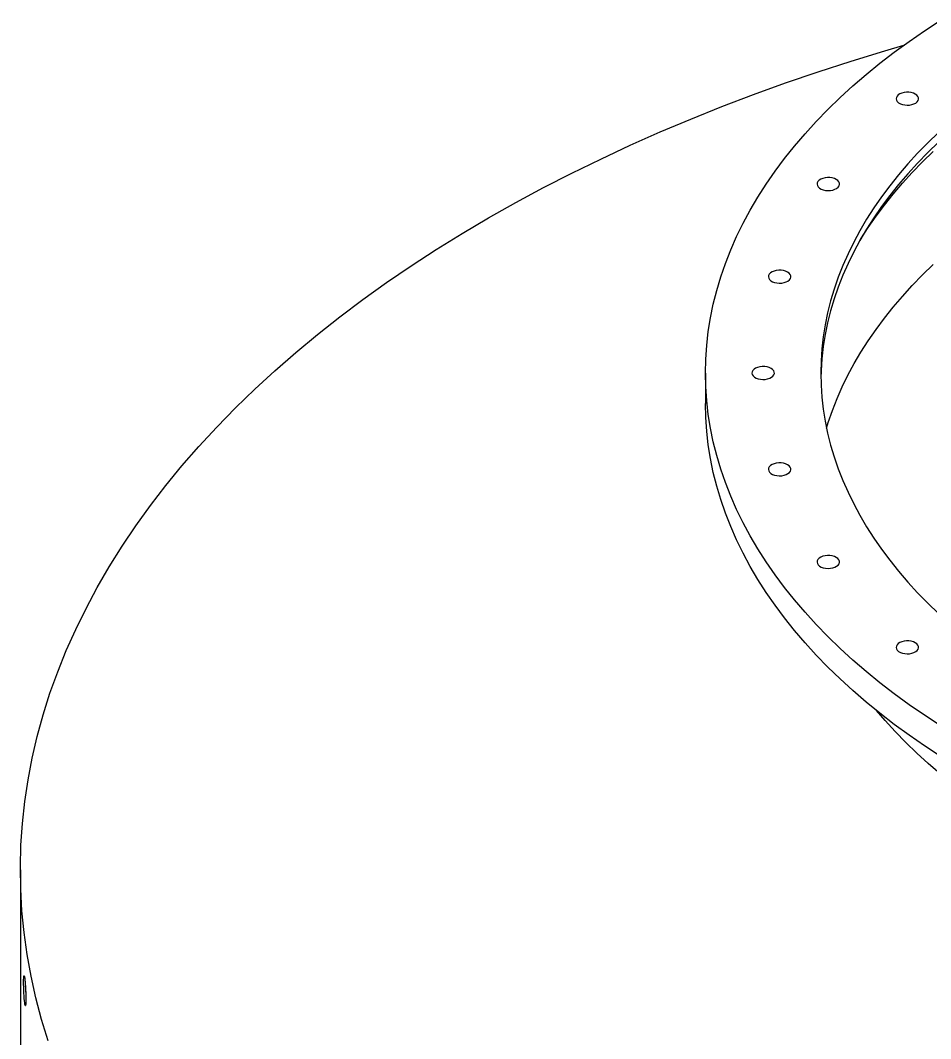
# Model space of a CAD drawing. Header units: millimetres. Extents: x 0 to 594, y 0 to 420.
# Drawn here: x 57.93 to 78.19, y 102.58 to 125.26 of the extents above; entities that cross this region are included whole.
import ezdxf

# ---------------------------------------------------------------- set-up
doc = ezdxf.new("R2010")
doc.units = ezdxf.units.MM

msp = doc.modelspace()

# ---------------------------------------------------------------- linework, layer by layer
at = {"color": 7, "linetype": 'Continuous', "lineweight": 25}
for p, q in [((73.1795, 117.4034), (73.1795, 116.723)), ((57.9295, 106.3348), (57.9295, 44.5952)), ((58.0119, 103.9805), (58.0114, 103.9805)), ((58.0397, 103.3144), (58.0402, 103.3145))]:
    msp.add_line(p, q, dxfattribs=at)
at = {"color": 7, "linetype": 'Continuous', "lineweight": 25, "flags": 128}
for points in [[(78.4022, 109.5491), (78.0513, 109.7801), (77.7109, 110.0164), (77.3813, 110.2577), (77.0628, 110.5039), (76.7556, 110.7549), (76.4599, 111.0104), (76.1758, 111.2703), (75.9037, 111.5344), (75.6436, 111.8025), (75.3957, 112.0744), (75.1603, 112.35), (74.9374, 112.6291), (74.7273, 112.9114), (74.53, 113.1969), (74.3458, 113.4852), (74.1747, 113.7761), (74.0168, 114.0696), (73.8723, 114.3654), (73.7413, 114.6632), (73.6238, 114.9629), (73.52, 115.2643), (73.4298, 115.5672), (73.3535, 115.8713), (73.2909, 116.1765), (73.2422, 116.4825), (73.2074, 116.7891), (73.1865, 117.0962), (73.1795, 117.4034), (73.1865, 117.7107), (73.2074, 118.0178), (73.2422, 118.3244), (73.2909, 118.6304), (73.3535, 118.9356), (73.4298, 119.2397), (73.52, 119.5426), (73.6238, 119.8439), (73.7413, 120.1437), (73.8723, 120.4415), (74.0168, 120.7373), (74.1747, 121.0307), (74.3458, 121.3217), (74.53, 121.61), (74.7273, 121.8955), (74.9374, 122.1778), (75.1603, 122.4569), (75.3957, 122.7325), (75.6436, 123.0044), (75.9037, 123.2725), (76.1758, 123.5366), (76.4599, 123.7965), (76.7556, 124.052), (77.0628, 124.303), (77.3813, 124.5492), (77.7109, 124.7905), (78.0513, 125.0268), (78.4022, 125.2578)], [(58.5465, 102.5261), (58.3999, 103.0056), (58.2731, 103.487), (58.1661, 103.97), (58.0789, 104.4543), (58.0117, 104.9397), (57.9644, 105.4259), (57.937, 105.9125), (57.9297, 106.3994), (57.9423, 106.8863), (57.975, 107.3729), (58.0276, 107.8588), (58.1001, 108.344), (58.1926, 108.828), (58.3048, 109.3105), (58.4369, 109.7915), (58.5887, 110.2704), (58.7601, 110.7472), (58.951, 111.2215), (59.1614, 111.693), (59.391, 112.1616), (59.6398, 112.6268), (59.9077, 113.0885), (60.1944, 113.5465), (60.4999, 114.0003), (60.8239, 114.4499), (61.1663, 114.8949), (61.5268, 115.3351), (61.9053, 115.7702), (62.3016, 116.2001), (62.7154, 116.6244), (63.1466, 117.0429), (63.5948, 117.4554), (64.0598, 117.8616), (64.5413, 118.2614), (65.0391, 118.6545), (65.5529, 119.0406), (66.0825, 119.4196), (66.6274, 119.7913), (67.1875, 120.1554), (67.7623, 120.5117), (68.3516, 120.8601), (68.9551, 121.2003), (69.5723, 121.5321), (70.203, 121.8554), (70.8468, 122.17), (71.5034, 122.4757), (72.1723, 122.7723), (72.8531, 123.0597), (73.5456, 123.3377), (74.2494, 123.6062), (74.9639, 123.8649), (75.6889, 124.1138), (76.4238, 124.3527), (77.1684, 124.5814), (77.5939, 124.7064)], [(77.8501, 123.6153), (77.808, 123.6348), (77.7596, 123.6487), (77.7071, 123.6562), (77.6531, 123.6571), (77.6, 123.6512), (77.5503, 123.6389), (77.5064, 123.6207), (77.4703, 123.5974), (77.4437, 123.5703), (77.4278, 123.5404), (77.4234, 123.5093), (77.4307, 123.4784), (77.4494, 123.4491), (77.4785, 123.4228), (77.5167, 123.4007), (77.5623, 123.3839), (77.613, 123.3732), (77.6666, 123.369), (77.7205, 123.3715), (77.7721, 123.3807), (77.8192, 123.396), (77.8594, 123.4169), (77.891, 123.4422), (77.9123, 123.4709), (77.9225, 123.5015), (77.9211, 123.5327), (77.908, 123.563), (77.884, 123.591), (77.8501, 123.6153)], [(78.3643, 122.7624), (78.1265, 122.5317), (77.8992, 122.2974), (77.6826, 122.0598), (77.4769, 121.819), (77.2822, 121.5751), (77.0986, 121.3284), (76.9262, 121.079), (76.7652, 120.8271), (76.6157, 120.5729), (76.4778, 120.3164), (76.3516, 120.058), (76.2371, 119.7978), (76.1344, 119.5359), (76.0437, 119.2725), (75.9649, 119.0079), (75.8982, 118.7422), (75.8435, 118.4755), (75.8009, 118.2082), (75.7705, 117.9402), (75.7523, 117.6719), (75.7462, 117.4034), (75.7523, 117.135), (75.7705, 116.8667), (75.8009, 116.5987), (75.8435, 116.3314), (75.8982, 116.0647), (75.9649, 115.799), (76.0437, 115.5343), (76.1344, 115.271), (76.2371, 115.0091), (76.3516, 114.7489), (76.4778, 114.4904), (76.6157, 114.234), (76.7652, 113.9798), (76.9262, 113.7279), (77.0986, 113.4785), (77.2822, 113.2318), (77.4769, 112.9879), (77.6826, 112.7471), (77.8992, 112.5095), (78.1265, 112.2752), (78.3643, 112.0444)], [(78.3643, 122.5447), (78.1265, 122.3139), (77.8992, 122.0797), (77.6826, 121.842), (77.4769, 121.6012), (77.2822, 121.3574), (77.0986, 121.1107), (76.9262, 120.8613), (76.7652, 120.6094), (76.6157, 120.3551), (76.4778, 120.0987), (76.3516, 119.8403), (76.2371, 119.58), (76.1344, 119.3181), (76.0437, 119.0548), (75.9649, 118.7902), (75.8982, 118.5244), (75.8435, 118.2578), (75.8009, 117.9904), (75.7705, 117.7225), (75.7523, 117.4542), (75.7472, 117.2946)], [(76.584, 120.2981), (76.6396, 120.3901), (76.8018, 120.6439), (76.9754, 120.8952), (77.1604, 121.1437), (77.3566, 121.3894), (77.5638, 121.632), (77.782, 121.8714), (78.011, 122.1075), (78.2506, 122.34)], [(76.0897, 121.714), (76.0476, 121.7335), (75.9991, 121.7474), (75.9467, 121.7549), (75.8926, 121.7558), (75.8396, 121.7499), (75.7899, 121.7376), (75.746, 121.7194), (75.7099, 121.6961), (75.6833, 121.669), (75.6674, 121.6391), (75.663, 121.608), (75.6703, 121.5771), (75.689, 121.5478), (75.7181, 121.5215), (75.7563, 121.4995), (75.8019, 121.4826), (75.8526, 121.4719), (75.9062, 121.4677), (75.96, 121.4702), (76.0117, 121.4794), (76.0588, 121.4947), (76.099, 121.5156), (76.1306, 121.5409), (76.1519, 121.5696), (76.1621, 121.6002), (76.1606, 121.6314), (76.1476, 121.6617), (76.1236, 121.6897), (76.0897, 121.714)], [(75.8736, 116.1772), (75.9126, 116.303), (76.004, 116.5683), (76.1074, 116.8321), (76.2228, 117.0943), (76.35, 117.3547), (76.4889, 117.6131), (76.6396, 117.8692), (76.8018, 118.123), (76.9754, 118.3743), (77.1604, 118.6228), (77.3566, 118.8685), (77.5638, 119.1111), (77.782, 119.3505), (78.011, 119.5866), (78.2506, 119.8191)], [(75.0057, 119.651), (74.9635, 119.6705), (74.9151, 119.6844), (74.8626, 119.6919), (74.8086, 119.6928), (74.7555, 119.6869), (74.7058, 119.6745), (74.6619, 119.6563), (74.6258, 119.6331), (74.5992, 119.6059), (74.5834, 119.5761), (74.579, 119.545), (74.5863, 119.5141), (74.6049, 119.4848), (74.634, 119.4585), (74.6723, 119.4364), (74.7178, 119.4196), (74.7685, 119.4089), (74.8221, 119.4046), (74.876, 119.4072), (74.9277, 119.4163), (74.9747, 119.4317), (75.015, 119.4525), (75.0465, 119.4779), (75.0679, 119.5066), (75.0781, 119.5372), (75.0766, 119.5684), (75.0635, 119.5987), (75.0395, 119.6266), (75.0057, 119.651)], [(74.6396, 117.5055), (74.5975, 117.525), (74.5491, 117.5389), (74.4966, 117.5464), (74.4426, 117.5473), (74.3895, 117.5414), (74.3398, 117.5291), (74.2959, 117.5109), (74.2598, 117.4876), (74.2332, 117.4605), (74.2173, 117.4306), (74.2129, 117.3995), (74.2202, 117.3686), (74.2389, 117.3393), (74.268, 117.313), (74.3062, 117.291), (74.3518, 117.2742), (74.4025, 117.2634), (74.4561, 117.2592), (74.51, 117.2617), (74.5616, 117.2709), (74.6087, 117.2862), (74.6489, 117.3071), (74.6805, 117.3324), (74.7018, 117.3611), (74.712, 117.3917), (74.7106, 117.4229), (74.6975, 117.4532), (74.6735, 117.4812), (74.6396, 117.5055)], [(78.4022, 108.8686), (78.0513, 109.0997), (77.7109, 109.3359), (77.3813, 109.5772), (77.0628, 109.8235), (76.7556, 110.0744), (76.4599, 110.3299), (76.1758, 110.5898), (75.9037, 110.8539), (75.6436, 111.122), (75.3957, 111.394), (75.1603, 111.6696), (74.9374, 111.9486), (74.7273, 112.231), (74.53, 112.5164), (74.3458, 112.8047), (74.1747, 113.0957), (74.0168, 113.3892), (73.8723, 113.6849), (73.7413, 113.9828), (73.6238, 114.2825), (73.52, 114.5839), (73.4298, 114.8867), (73.3535, 115.1909), (73.2909, 115.496), (73.2422, 115.802), (73.2074, 116.1087), (73.1865, 116.4157), (73.1795, 116.723)], [(75.0057, 115.36), (74.9635, 115.3796), (74.9151, 115.3934), (74.8626, 115.401), (74.8086, 115.4018), (74.7555, 115.3959), (74.7058, 115.3836), (74.6619, 115.3654), (74.6258, 115.3422), (74.5992, 115.315), (74.5834, 115.2852), (74.579, 115.2541), (74.5863, 115.2231), (74.6049, 115.1938), (74.634, 115.1676), (74.6723, 115.1455), (74.7178, 115.1287), (74.7685, 115.1179), (74.8221, 115.1137), (74.876, 115.1162), (74.9277, 115.1254), (74.9747, 115.1408), (75.015, 115.1616), (75.0465, 115.1869), (75.0679, 115.2156), (75.0781, 115.2463), (75.0766, 115.2775), (75.0635, 115.3077), (75.0395, 115.3357), (75.0057, 115.36)], [(76.0897, 113.297), (76.0476, 113.3166), (75.9991, 113.3304), (75.9467, 113.3379), (75.8926, 113.3388), (75.8396, 113.3329), (75.7899, 113.3206), (75.746, 113.3024), (75.7099, 113.2791), (75.6833, 113.252), (75.6674, 113.2221), (75.663, 113.191), (75.6703, 113.1601), (75.689, 113.1308), (75.7181, 113.1045), (75.7563, 113.0825), (75.8019, 113.0657), (75.8526, 113.0549), (75.9062, 113.0507), (75.96, 113.0532), (76.0117, 113.0624), (76.0588, 113.0777), (76.099, 113.0986), (76.1306, 113.1239), (76.1519, 113.1526), (76.1621, 113.1832), (76.1606, 113.2144), (76.1476, 113.2447), (76.1236, 113.2727), (76.0897, 113.297)], [(77.8501, 111.3957), (77.808, 111.4153), (77.7596, 111.4291), (77.7071, 111.4367), (77.6531, 111.4375), (77.6, 111.4316), (77.5503, 111.4193), (77.5064, 111.4011), (77.4703, 111.3779), (77.4437, 111.3507), (77.4278, 111.3209), (77.4234, 111.2897), (77.4307, 111.2588), (77.4494, 111.2295), (77.4785, 111.2032), (77.5167, 111.1812), (77.5623, 111.1644), (77.613, 111.1536), (77.6666, 111.1494), (77.7205, 111.1519), (77.7721, 111.1611), (77.8192, 111.1764), (77.8594, 111.1973), (77.891, 111.2226), (77.9123, 111.2513), (77.9225, 111.2819), (77.9211, 111.3131), (77.908, 111.3434), (77.884, 111.3714), (77.8501, 111.3957)], [(58.0255, 103.3753), (58.0207, 103.418), (58.0161, 103.4695), (58.0119, 103.5278), (58.0082, 103.5907), (58.0052, 103.6558), (58.0029, 103.7206), (58.0015, 103.7826), (58.001, 103.8394), (58.0015, 103.8888), (58.0029, 103.9289), (58.0052, 103.9583), (58.0082, 103.9756), (58.0119, 103.9804), (58.0161, 103.9724), (58.0207, 103.9519), (58.0255, 103.9196)], [(58.0255, 103.9196), (58.0303, 103.877), (58.0349, 103.8255), (58.0391, 103.7672), (58.0428, 103.7042), (58.0458, 103.6391), (58.0481, 103.5743), (58.0495, 103.5123), (58.05, 103.4556), (58.0495, 103.4062), (58.0481, 103.366), (58.0458, 103.3367), (58.0428, 103.3193), (58.0391, 103.3145), (58.0349, 103.3226), (58.0303, 103.3431), (58.0255, 103.3753)]]:
    msp.add_lwpolyline(points, dxfattribs=at)
at = {"color": 8, "linetype": 'Continuous', "lineweight": 25, "flags": 128}
msp.add_lwpolyline([(80.5492, 106.9832), (80.2143, 107.1817), (79.8885, 107.3852), (79.5721, 107.5935), (79.2652, 107.8065), (78.968, 108.0241), (78.6809, 108.2461), (78.4039, 108.4724), (78.1372, 108.7027), (77.8811, 108.9371), (77.6357, 109.1752), (77.4012, 109.4169), (77.1777, 109.6621), (76.9883, 109.8831)], dxfattribs=at)
at = {"color": 7, "linetype": 'Continuous', "lineweight": 25}
for points, knots in [([(58.012, 103.9779), (58.0123, 103.9787), (58.0145, 103.9846), (58.0193, 103.9636), (58.0237, 103.9321), (58.0255, 103.9196)], [0, 0, 0, 0, 0.0934707, 0.640286, 1, 1, 1, 1]), ([(58.0255, 103.9196), (58.0265, 103.9119), (58.0302, 103.8815), (58.0367, 103.811), (58.044, 103.7036), (58.0493, 103.5896), (58.0519, 103.4824), (58.0513, 103.3928), (58.0476, 103.3355), (58.0434, 103.3102), (58.0405, 103.316), (58.0401, 103.3167)], [0, 0, 0, 0, 0.046141, 0.1797394, 0.3133406, 0.446952, 0.5805582, 0.7141534, 0.8477526, 0.9813558, 1, 1, 1, 1])]:
    msp.add_open_spline(points, degree=3, knots=knots, dxfattribs=at)

doc.saveas('drawing.dxf')
